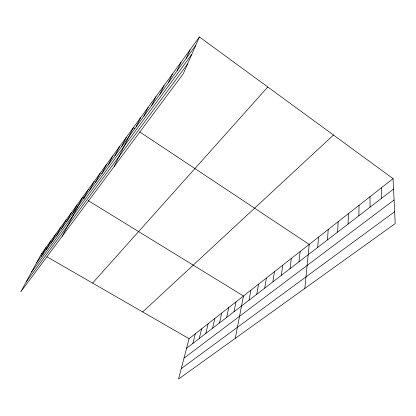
<?xml version="1.0" encoding="UTF-8"?>
<svg xmlns="http://www.w3.org/2000/svg" width="416" height="416" viewBox="0 0 416 416"><rect width="100%" height="100%" fill="white"/><g stroke="black" fill="none" stroke-linecap="round" stroke-linejoin="round"><path stroke-width="0.62" d="M358.873 215.743L359.044 205.327M348.072 224.047L348.436 213.647M337.62 232.086L338.161 221.707M327.496 239.871L328.214 229.518M317.689 247.411L318.562 237.084M304.834 288.434L309.213 244.426L139.625 131.877M298.974 261.804L300.134 251.545M290.03 268.679L291.325 258.456M281.351 275.356L282.771 265.169M272.927 281.835L274.461 271.69M264.742 288.127L266.386 278.028M256.786 294.247L258.534 284.19M249.054 300.191L250.895 290.181M235.264 338.359L243.464 296.01L88.104 200.554M233.995 311.771L236.012 301.86M226.663 317.408L228.764 307.544M219.534 322.894L221.707 313.082M212.592 328.234L214.838 318.469M205.832 333.429L208.146 323.721M199.254 338.489L201.63 328.838M192.837 343.424L195.276 333.819M393.058 178.636L395.2 223.6L178.547 379.049L189.077 338.681L393.058 178.636L199.42 36.951L41.532 253.661L20.8 291.819L183.295 73.7L199.42 36.951M186.228 58.36L190.076 49.78M177.107 70.819L181.069 62.135M168.319 82.815L172.396 74.043M159.853 94.38L164.024 85.535M151.684 105.534L155.943 96.621M143.806 116.303L148.143 107.333M136.193 126.698L140.603 117.681M114.078 166.613L133.312 127.686L134.893 128.731M121.727 146.453L126.261 137.368M114.847 155.849L119.434 146.739M108.191 164.944L112.819 155.813M101.743 173.748L106.413 164.606M95.493 182.281L100.204 173.129M89.44 190.549L94.182 181.397M83.564 198.572L88.338 189.42M62.202 236.241L82.659 197.21L84.297 198.214M72.171 214.136L76.986 205M66.643 221.686L71.479 212.56M61.277 229.013L66.128 219.903M56.066 236.132L60.928 227.037M51.002 243.048L55.874 233.974M46.082 249.766L50.96 240.718M41.298 256.303L46.181 247.281M36.644 262.657L195.702 45.417M31.58 271.981L191.797 54.324M26.192 281.892L187.58 63.929M92.586 283.083L267.805 86.986M142.693 311.953L333.486 135.049M186.586 348.228L393.557 189.072M184.012 358.108L394.077 199.992M181.277 368.581L394.633 211.723M41.532 253.661L43.176 254.613M47.008 256.823L189.077 338.681M381.337 187.834L381.597 198.266M370.006 196.726L370.042 207.152"/></g></svg>
